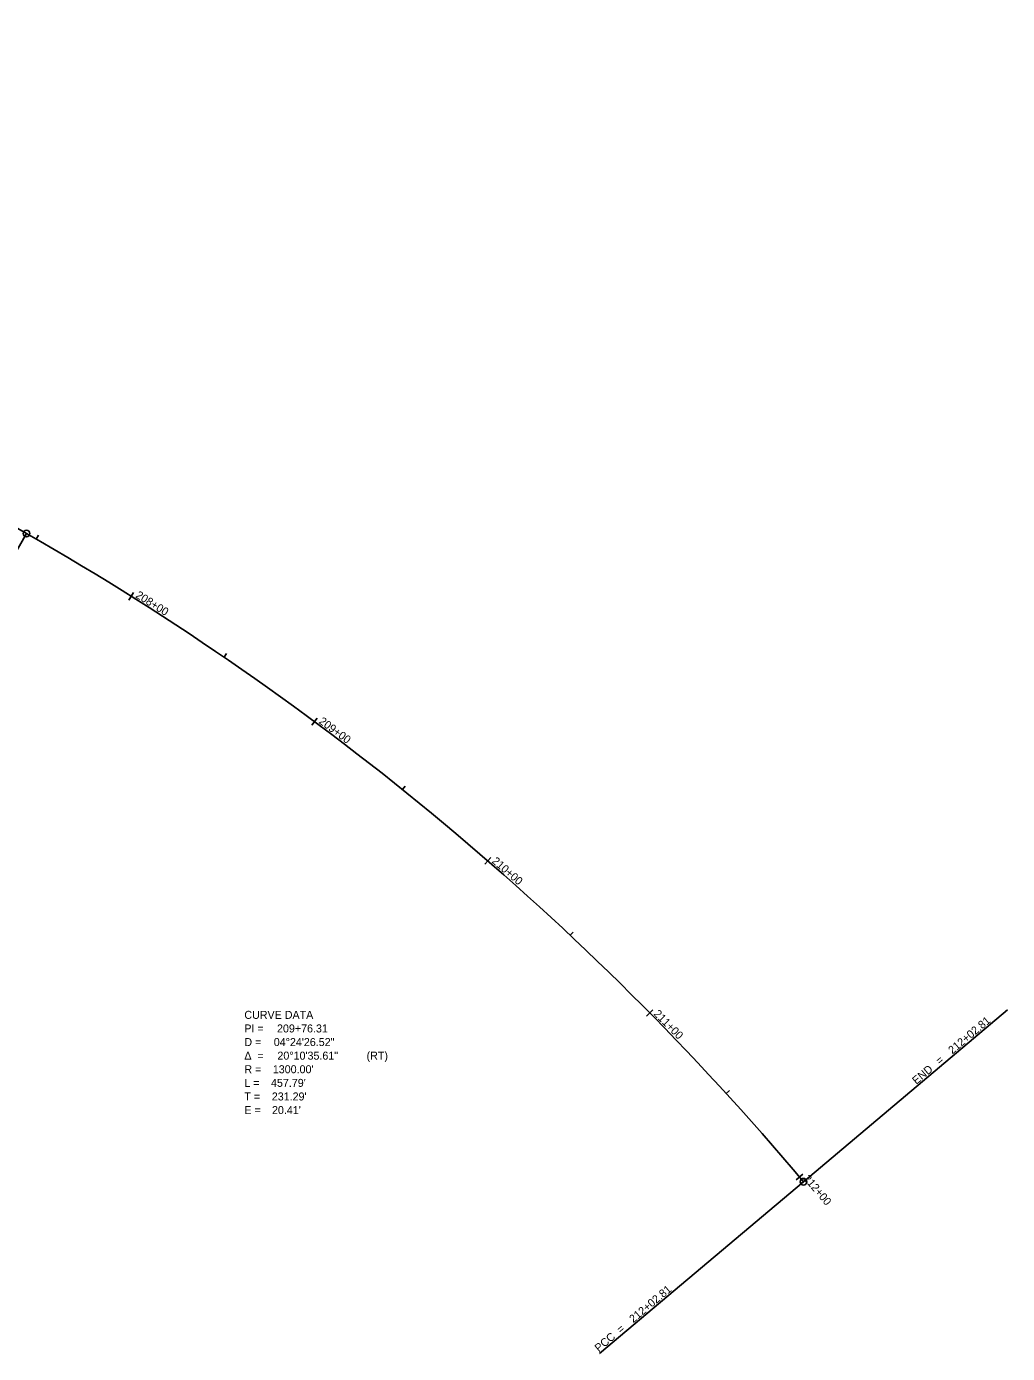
# Model space of a CAD drawing. Extents: x 1728237 to 1729321, y 479696 to 480545.
# Drawn here: x 1728879 to 1729321, y 479696 to 480293 of the extents above; entities that cross this region are included whole.
import ezdxf

# ---------------------------------------------------------------- set-up
doc = ezdxf.new("R2010")
doc.units = 0
for name, color, linetype in [('D_Roadway_Centerline', 7, 'Continuous'), ('D_Roadway_Centerline_CurveData', 7, 'Continuous'), ('D_Roadway_Centerline_Flags', 7, 'Continuous'), ('D_Roadway_Centerline_Text', 7, 'Continuous'), ('Default', 7, 'Continuous')]:
    doc.layers.add(name, color=color, linetype=linetype)

msp = doc.modelspace()

# ---------------------------------------------------------------- linework, layer by layer
at = {"layer": 'D_Roadway_Centerline'}
msp.add_line((1728539.28, 480258.75), (1728879.22, 480064.62), dxfattribs=at)
msp.add_arc((1728234.57, 478935.72), 1300, 40.0949, 60.27146, dxfattribs=at)
at = {"layer": 'D_Roadway_Centerline_Flags'}
for p, q in [((1728879.22, 480064.62), (1728819.72, 479960.42)), ((1728879.22, 480064.62), (1728879.22, 480064.62)), ((1729229.04, 479772.99), (1729320.83, 479850.28)), ((1729320.83, 479850.28), (1729320.83, 479850.28)), ((1729229.04, 479772.99), (1729137.24, 479695.71)), ((1729229.04, 479772.99), (1729229.04, 479772.99)), ((1729137.24, 479695.71), (1729137.24, 479695.71))]:
    msp.add_line(p, q, dxfattribs=at)
for centre in [(1728879.22, 480064.62), (1729229.04, 479772.99)]:
    msp.add_circle(centre, 1.5, dxfattribs=at)
at = {"layer": 'D_Roadway_Centerline_Text'}
for p, q in [((1728883.55, 480062.14), (1728884.55, 480063.88)), ((1728927.45, 480038.06), (1728925.32, 480034.67)), ((1728968.19, 480008.94), (1728969.32, 480010.6)), ((1729010.11, 479981.55), (1729007.73, 479978.34)), ((1729048.49, 479949.39), (1729049.75, 479950.96)), ((1729088.19, 479918.86), (1729085.57, 479915.84)), ((1729123.99, 479883.84), (1729125.36, 479885.31)), ((1729161.22, 479850.35), (1729158.37, 479847.54)), ((1729194.22, 479812.69), (1729195.7, 479814.04)), ((1729228.76, 479776.44), (1729225.71, 479773.86))]:
    msp.add_line(p, q, dxfattribs=at)
at = {"layer": 'Default'}
msp.add_line((1728479.78, 480292.72), (1728879.22, 480064.62), dxfattribs=at)
msp.add_arc((1728234.57, 478935.72), 1300, 40.0949, 60.27146, dxfattribs=at)

# ---------------------------------------------------------------- texts
at = {"layer": 'D_Roadway_Centerline_CurveData'}
for s, p in [('CURVE DATA', (1728977.29, 479846.26)), ('PI = ', (1728977.29, 479840.14)), ('209+76.31', (1728991.99, 479840.14)), ('D = ', (1728977.29, 479834.02)), ('04°24\'26.52"', (1728990.53, 479834.02)), ('Δ  = ', (1728977.29, 479827.9)), ('20°10\'35.61"', (1728992.17, 479827.9)), (' (RT)', (1729030.98, 479827.9)), ('R = ', (1728977.29, 479821.78)), ("1300.00'", (1728990.1, 479821.78)), ('L = ', (1728977.29, 479815.66)), ("457.79'", (1728989.29, 479815.66)), ('T = ', (1728977.29, 479809.54)), ("231.29'", (1728989.64, 479809.54)), ('E = ', (1728977.29, 479803.42)), ("20.41'", (1728989.73, 479803.42))]:
    msp.add_text(s, height=3.6, dxfattribs=at).set_placement(p)
at = {"layer": 'D_Roadway_Centerline_Flags'}
for s, p in [('212+02.81', (1729296.03, 479830.18)), (' = ', (1729289.31, 479824.52)), ('END', (1729279.81, 479816.52)), ('212+02.81', (1729152.41, 479709.27)), ('PCC', (1729136.85, 479696.17)), (' = ', (1729145.69, 479703.61))]:
    msp.add_text(s, height=3.6, rotation=40.0949, dxfattribs=at).set_placement(p)
at = {"layer": 'D_Roadway_Centerline_Text'}
for s, rotation, p in [('208+00', 327.84811, (1728928.02, 480036.03)), ('209+00', 323.44074, (1729010.53, 479979.49)), ('210+00', 319.03337, (1729088.44, 479916.77)), ('211+00', 314.62601, (1729161.31, 479848.25)), ('212+00', 310.21864, (1729228.69, 479774.34))]:
    msp.add_text(s, height=3.6, rotation=rotation, dxfattribs=at).set_placement(p)

doc.saveas('drawing.dxf')
